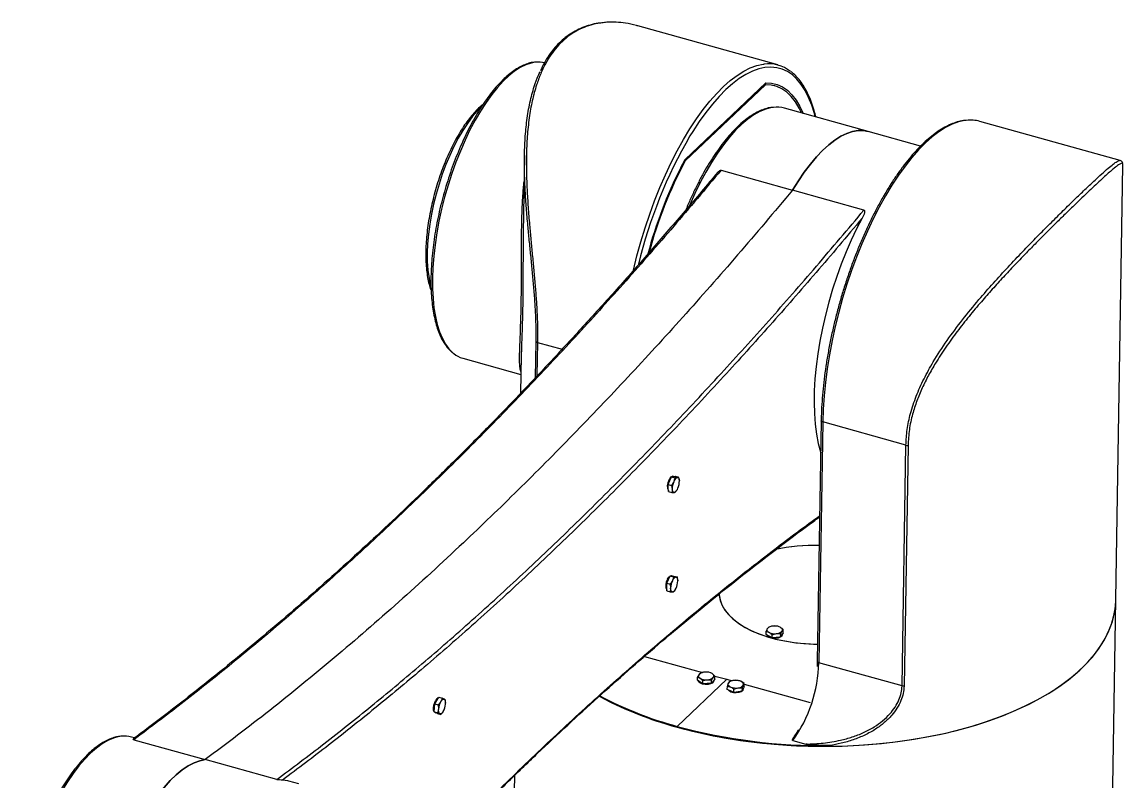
# Model space of a CAD drawing. Header units: millimetres. Extents: x 2 to 1187, y 2 to 839.
# Drawn here: x 784.1 to 942.3, y 299.8 to 408.9 of the extents above; entities that cross this region are included whole.
import ezdxf

# ---------------------------------------------------------------- set-up
doc = ezdxf.new("R2010")
doc.units = ezdxf.units.MM

msp = doc.modelspace()

# ---------------------------------------------------------------- linework, layer by layer
at = {"color": 7, "linetype": 'Continuous', "lineweight": 25}
for p, q in [((892.723541, 402.771), (872.573331, 408.392919)), ((879.372538, 389.224912), (890.973296, 400.212807)), ((879.320509, 389.058453), (890.867945, 399.995843)), ((890.938, 399.936791), (879.39984, 389.008187)), ((890.938, 399.936791), (890.835725, 399.965325)), ((892.269179, 399.775821), (892.163097, 399.805418)), ((905.690661, 393.215646), (893.662909, 396.571395)), ((941.871627, 389.05866), (921.73165, 394.677723)), ((913.215807, 391.116127), (905.690661, 393.215646)), ((856.301783, 389.79856), (856.120411, 378.618169)), ((878.745791, 388.036763), (879.372538, 389.224912)), ((879.315778, 389.031641), (879.39984, 389.008187)), ((884.557525, 387.664127), (894.81649, 384.801871)), ((941.278208, 326.004343), (942.290469, 388.403624)), ((942.285029, 388.403777), (942.260005, 388.514028)), ((905.075456, 381.939614), (894.81649, 384.801871)), ((857.896806, 357.905559), (857.980507, 363.065179)), ((858.175212, 362.944892), (858.096891, 358.116888)), ((858.175212, 362.944892), (861.696532, 361.962442)), ((847.425311, 360.676715), (855.791493, 358.342546)), ((855.835371, 361.047338), (855.74758, 355.635556)), ((898.931506, 351.697587), (898.37072, 317.128782)), ((899.144841, 351.514345), (898.584067, 316.946291)), ((911.10636, 348.177075), (899.144841, 351.514345)), ((910.545586, 313.609021), (911.10636, 348.177075)), ((911.40866, 348.158698), (910.847864, 313.589272)), ((877.178647, 343.085384), (877.419534, 343.640832)), ((877.419534, 343.640832), (877.689574, 343.689012)), ((877.419534, 343.640832), (877.898656, 343.507157)), ((877.733777, 343.696899), (877.631946, 343.72531)), ((877.689574, 343.689012), (877.959613, 343.737193)), ((877.959613, 343.737193), (878.438735, 343.603517)), ((878.438735, 343.603517), (878.255586, 343.531095)), ((876.937759, 342.529935), (877.178647, 343.085384)), ((876.966911, 342.022667), (876.937759, 342.529935)), ((876.937759, 342.529935), (877.416881, 342.39626)), ((876.996062, 341.515399), (876.966911, 342.022667)), ((877.416881, 342.39626), (877.532922, 341.864749)), ((878.124791, 341.624914), (878.161173, 341.676889)), ((876.996062, 341.515399), (877.475184, 341.381724)), ((877.475184, 341.381724), (877.832114, 341.405662)), ((876.987475, 328.881736), (877.24358, 329.409712)), ((877.24358, 329.409712), (877.722702, 329.276036)), ((877.24358, 329.409712), (877.500887, 329.399812)), ((877.521849, 329.399005), (877.400091, 329.432976)), ((877.500887, 329.399812), (877.758193, 329.389912)), ((877.758193, 329.389912), (878.237315, 329.256237)), ((878.237315, 329.256237), (878.066898, 329.241894)), ((876.73137, 328.353761), (876.987475, 328.881736)), ((876.732571, 327.815886), (876.73137, 328.353761)), ((876.73137, 328.353761), (877.210492, 328.220086)), ((876.733773, 327.278011), (876.732571, 327.815886)), ((877.210492, 328.220086), (877.298583, 327.657968)), ((876.733773, 327.278011), (877.212895, 327.144336)), ((877.212895, 327.144336), (877.557092, 327.110194)), ((877.90896, 327.355471), (877.929319, 327.384555)), ((939.112363, 192.494074), (941.278208, 326.004343)), ((891.001411, 320.985686), (891.008991, 321.452931)), ((891.384693, 322.062296), (891.198216, 321.842349)), ((891.871806, 320.970927), (892.492439, 321.119343)), ((892.62321, 322.189657), (892.005326, 322.210712)), ((893.110323, 321.098287), (893.299548, 321.487706)), ((893.478445, 321.240408), (893.290594, 320.935725)), ((893.478445, 321.240408), (893.486025, 321.707652)), ((891.432818, 320.744684), (891.001411, 320.985686)), ((891.864226, 320.503682), (891.432818, 320.744684)), ((891.864226, 320.503682), (891.871806, 320.970927)), ((892.483484, 320.567363), (891.864226, 320.503682)), ((893.102743, 320.631043), (892.483484, 320.567363)), ((893.102743, 320.631043), (893.110323, 321.098287)), ((893.290594, 320.935725), (893.102743, 320.631043)), ((893.337545, 320.95721), (893.338456, 321.013354)), ((873.543778, 317.85521), (881.87821, 315.529899)), ((910.545574, 313.609024), (898.584067, 316.946291)), ((881.137552, 314.420048), (881.145131, 314.887292)), ((881.145131, 314.887292), (881.537696, 314.714186)), ((882.877962, 315.552089), (882.250534, 315.599547)), ((883.660341, 315.036404), (883.270526, 315.378982)), ((883.652761, 314.569159), (883.660341, 315.036404)), ((883.660281, 315.0327), (885.35522, 314.559811)), ((885.355111, 314.559842), (878.223146, 307.804655)), ((878.223255, 307.804625), (885.35522, 314.559811)), ((881.528741, 314.162205), (881.137552, 314.420048)), ((881.919931, 313.904362), (881.528741, 314.162205)), ((881.919931, 313.904362), (881.927511, 314.371607)), ((882.548733, 313.94164), (881.919931, 313.904362)), ((881.927511, 314.371607), (882.557688, 314.493621)), ((883.177536, 313.978918), (882.548733, 313.94164)), ((883.177536, 313.978918), (883.185115, 314.446163)), ((883.415148, 314.274039), (883.177536, 313.978918)), ((883.652761, 314.569159), (883.415148, 314.274039)), ((883.492773, 314.338766), (883.493298, 314.371102)), ((885.355111, 314.559842), (886.122074, 314.345859)), ((885.438485, 313.116702), (885.446065, 313.583947)), ((885.446065, 313.583947), (885.92589, 313.451627)), ((886.892467, 314.405158), (886.293016, 314.393119)), ((886.402965, 313.149835), (887.005165, 313.331345)), ((887.849367, 313.971046), (887.372292, 314.272838)), ((887.597036, 312.87614), (887.604616, 313.343384)), ((887.841787, 313.503801), (887.719412, 313.189971)), ((887.737753, 313.154415), (887.739151, 313.240591)), ((887.841787, 313.503801), (887.849367, 313.971046)), ((887.847638, 313.864425), (897.360617, 311.210299)), ((910.545574, 313.609024), (910.545586, 313.609021)), ((843.711158, 311.510778), (843.989541, 311.974819)), ((843.989541, 311.974819), (844.468663, 311.841143)), ((844.923411, 311.60495), (844.782927, 311.698804)), ((885.916935, 312.899646), (885.438485, 313.116702)), ((886.395385, 312.68259), (885.916935, 312.899646)), ((886.395385, 312.68259), (886.402965, 313.149835)), ((886.996211, 312.779365), (886.395385, 312.68259)), ((887.597036, 312.87614), (886.996211, 312.779365)), ((887.719412, 313.189971), (887.597036, 312.87614)), ((843.330756, 309.882461), (843.381765, 310.464599)), ((843.381765, 310.464599), (843.432775, 311.046737)), ((843.432775, 311.046737), (843.711158, 311.510778)), ((843.432775, 311.046737), (843.911897, 310.913061)), ((843.911897, 310.913061), (843.947777, 310.306681)), ((843.330756, 309.882461), (843.809878, 309.748786)), ((843.55813, 309.764364), (843.330756, 309.882461)), ((843.450409, 309.790488), (843.574482, 309.755871)), ((843.785504, 309.646268), (843.55813, 309.764364)), ((843.785504, 309.646268), (844.264626, 309.512592)), ((843.809878, 309.748786), (844.124142, 309.606447)), ((844.567634, 309.856531), (844.570858, 309.861137)), ((878.223146, 307.804655), (878.221467, 307.701159)), ((878.223255, 307.804625), (878.221576, 307.701128)), ((800.288118, 306.136994), (799.819003, 306.267877)), ((800.177973, 305.888803), (810.436939, 303.026547)), ((894.859908, 305.776196), (896.727904, 305.255025)), ((820.695904, 300.16429), (810.436939, 303.026547)), ((854.856924, 300.732456), (853.123677, 193.889009)), ((823.874508, 299.556379), (822.459478, 299.951173))]:
    msp.add_line(p, q, dxfattribs=at)
at = {"color": 7, "linetype": 'Continuous', "lineweight": 25, "flags": 128}
for points in [[(857.808955, 403.15734), (857.264892, 403.056002), (856.488723, 402.797284), (855.692118, 402.402828), (854.880243, 401.875192), (854.058362, 401.217797), (853.231806, 400.434908), (852.405936, 399.531602), (851.586108, 398.513737), (850.777638, 397.387913), (849.98577, 396.161434), (849.21564, 394.842252), (848.472241, 393.438923), (847.760396, 391.960549), (847.084721, 390.416717), (846.449598, 388.817439), (845.859145, 387.173088), (845.317192, 385.494327), (844.827255, 383.792045), (844.39251, 382.07728), (844.015776, 380.361155), (843.699498, 378.654798), (843.445726, 376.969276), (843.256107, 375.31552), (843.131869, 373.704256), (843.073819, 372.145934), (843.082332, 370.650658), (843.157355, 369.228128), (843.2984, 367.887568), (843.504553, 366.637673), (843.774476, 365.486549), (844.106419, 364.441661), (844.49823, 363.509785), (844.947367, 362.696966), (845.450917, 362.008475), (846.005614, 361.448776), (846.137394, 361.340757)], [(871.939723, 373.31215), (871.941234, 373.318599), (872.446429, 375.349785), (873.007674, 377.370865), (873.622354, 379.372413), (874.287602, 381.345099), (875.000317, 383.279725), (875.757175, 385.16727), (876.554648, 386.998934), (877.389018, 388.766176), (878.256393, 390.460758), (879.152731, 392.074778), (880.073852, 393.600711), (881.015462, 395.031442), (881.973169, 396.360301), (882.94251, 397.581092), (883.918964, 398.688122), (884.897978, 399.676231), (885.874989, 400.540811), (886.845441, 401.277832), (887.804808, 401.883857), (888.748619, 402.35606), (889.672472, 402.69224), (890.572061, 402.890829), (890.718793, 402.91041)], [(898.08642, 395.337233), (897.964743, 395.789558), (897.576088, 397.009129), (897.127968, 398.117146), (896.622471, 399.108443), (896.061955, 399.9784), (895.449032, 400.722958), (894.786561, 401.338647), (894.077631, 401.822597), (893.325546, 402.172551), (892.533813, 402.386877), (891.706124, 402.464575), (890.846338, 402.405285), (889.958463, 402.209281), (889.04664, 401.877479), (888.115119, 401.411424), (887.168243, 400.813291), (886.210428, 400.085867), (885.246139, 399.232545), (884.279873, 398.257302), (883.316133, 397.164687), (882.359415, 395.959792), (881.414178, 394.648237), (880.484829, 393.236136), (880.079056, 392.579672)], [(890.973296, 400.212807), (891.809326, 400.165216), (892.607067, 399.969221), (893.362145, 399.625895), (894.070423, 399.137121), (894.728022, 398.505576), (895.331336, 397.734721), (895.87706, 396.82878), (896.350224, 395.821633)], [(896.103072, 395.890589), (895.773167, 396.569907), (895.235255, 397.467075), (894.640525, 398.231199), (893.992223, 398.858109), (893.293885, 399.344384), (892.549322, 399.687372), (891.762596, 399.885201), (890.938, 399.936791)], [(850.052508, 396.68099), (849.498681, 396.122927), (848.801271, 395.313389), (848.112638, 394.394362), (847.438833, 393.37392), (846.785778, 392.261033), (846.159212, 391.06548), (845.56464, 389.797768), (845.007288, 388.469037), (844.492055, 387.090964), (844.023468, 385.675661), (843.605644, 384.235564), (843.242256, 382.783329), (842.936498, 381.331719), (842.691056, 379.89349), (842.508087, 378.481282), (842.389199, 377.107504), (842.335437, 375.784231)], [(892.061961, 396.688442), (891.781286, 396.648038), (890.964342, 396.439648), (890.124373, 396.094084), (889.266189, 395.613323), (888.394707, 395.000121), (887.514918, 394.257988), (886.631862, 393.391176), (885.750597, 392.404651), (884.87617, 391.304062), (884.01359, 390.095714), (883.167798, 388.786528), (882.343638, 387.384003), (881.545832, 385.896173), (880.778948, 384.331559), (880.04738, 382.699124), (879.991238, 382.567593)], [(919.778947, 394.823182), (919.58017, 394.797552), (918.680581, 394.598963), (917.756728, 394.262783), (916.812917, 393.79058), (915.85355, 393.184555), (914.883098, 392.447534), (913.906088, 391.582954), (912.927073, 390.594845), (911.950619, 389.487815), (910.981279, 388.267024), (910.023571, 386.938165), (909.081962, 385.507434), (908.16084, 383.981501), (907.264502, 382.367481), (906.397127, 380.672899), (905.562757, 378.905657), (904.765284, 377.073993), (904.008426, 375.186448), (903.295711, 373.251822), (902.630463, 371.279136), (902.015784, 369.277588), (901.454538, 367.256508), (900.949343, 365.225321), (900.502555, 363.193497), (900.116256, 361.17051), (899.792248, 359.16579), (899.532041, 357.188686), (899.336849, 355.248415), (899.207581, 353.354024), (899.144841, 351.514345)], [(905.690661, 393.215646), (904.998884, 393.343619), (904.227287, 393.346359), (903.425691, 393.210886), (902.598671, 392.937972), (901.750949, 392.529177), (900.887365, 391.986833), (900.012847, 391.314037), (899.132389, 390.514629), (898.251017, 389.593174), (897.373762, 388.55493), (896.505632, 387.405826), (895.651583, 386.152421), (894.81649, 384.801871)], [(894.81649, 384.801871), (895.651583, 386.152421), (896.505632, 387.405826), (897.373762, 388.55493), (898.251017, 389.593174), (899.132389, 390.514629), (900.012847, 391.314037), (900.887365, 391.986833), (901.750949, 392.529177), (902.598671, 392.937972), (903.425691, 393.210886), (904.227287, 393.346359), (904.998884, 393.343619), (905.690661, 393.215646)], [(904.81662, 380.765988), (904.009162, 379.230347), (903.234945, 377.616872), (902.498584, 375.935181), (901.804469, 374.1953), (901.156738, 372.407602), (900.559253, 370.582743), (900.015575, 368.731604), (899.528946, 366.865219), (899.102267, 364.994715), (898.738082, 363.131244), (898.43856, 361.285915), (898.205489, 359.469729), (898.040258, 357.693513), (897.943852, 355.967856), (897.916845, 354.303046), (897.959398, 352.709008), (898.071258, 351.195245), (898.251758, 349.77078), (898.499822, 348.444108), (898.813971, 347.223135), (898.856632, 347.0821)], [(899.144841, 351.514345), (899.079412, 351.536996), (899.023669, 351.56557), (898.979753, 351.598967), (898.949354, 351.635905), (898.933638, 351.674964), (898.931508, 351.697686)], [(877.037144, 343.124863), (877.208068, 343.4414), (877.396316, 343.653184), (877.576463, 343.731613), (877.631946, 343.72531)], [(878.255586, 343.531095), (878.314824, 343.532896), (878.369426, 343.516482), (878.418458, 343.482136), (878.46108, 343.430443), (878.496562, 343.36229), (878.524299, 343.278841), (878.543815, 343.181525), (878.554777, 343.072007)], [(877.832114, 341.405662), (877.772875, 341.403861), (877.718273, 341.420274), (877.669242, 341.454621), (877.62662, 341.506313), (877.591137, 341.574467), (877.5634, 341.657915), (877.543884, 341.755231), (877.532922, 341.864749)], [(876.845972, 328.921216), (877.02367, 329.214574), (877.212283, 329.394333), (877.386336, 329.436214), (877.400091, 329.432976)], [(878.066898, 329.241894), (878.122889, 329.230538), (878.17356, 329.201138), (878.218045, 329.1542), (878.255582, 329.090524), (878.285529, 329.011202), (878.307374, 328.917589), (878.320743, 328.811289), (878.325407, 328.69412)], [(877.557092, 327.110194), (877.501101, 327.12155), (877.45043, 327.15095), (877.405945, 327.197889), (877.368408, 327.261564), (877.338461, 327.340886), (877.316616, 327.434499), (877.303247, 327.540799), (877.298583, 327.657968)], [(867.039667, 312.132718), (867.130987, 312.082887), (868.873528, 311.186373), (870.711999, 310.340467), (872.640404, 309.547929), (874.652452, 308.811343), (876.741581, 308.133112), (878.900977, 307.515448), (881.123595, 306.960367), (883.402187, 306.469677), (885.72932, 306.044981), (888.097403, 305.687663), (890.498712, 305.398889), (892.925415, 305.1796), (895.369596, 305.030513), (897.823282, 304.952112), (900.278471, 304.944655), (902.727154, 305.008165), (905.161344, 305.142435), (907.573101, 305.347028), (909.954558, 305.621275), (912.297948, 305.964283), (914.595627, 306.374932), (916.8401, 306.851883), (919.024047, 307.39358), (921.140344, 307.998257), (923.182087, 308.663941), (925.142618, 309.388461), (927.015541, 310.169454), (928.794748, 311.004371), (930.474434, 311.89049), (932.049121, 312.824921), (933.513673, 313.804615), (934.863313, 314.826377), (936.093638, 315.886875), (937.200635, 316.982648), (938.180694, 318.110124), (939.030618, 319.265623), (939.747635, 320.445378), (940.329405, 321.64554), (940.774031, 322.862195), (941.080064, 324.091374), (941.246504, 325.329067), (941.278208, 326.004343)], [(878.221467, 307.701159), (880.425224, 307.126373), (882.687234, 306.615441), (885.000121, 306.170029), (887.356338, 305.791592), (889.748201, 305.481363), (892.167906, 305.240354), (894.607562, 305.069352), (897.059209, 304.968913), (899.514852, 304.939367), (901.966479, 304.980808), (904.406093, 305.093103), (906.825737, 305.275884), (909.217517, 305.528556), (911.573633, 305.850294), (913.886398, 306.240049), (916.148268, 306.696549), (918.351865, 307.218305), (920.490001, 307.803616), (922.555702, 308.450572), (924.542229, 309.157063), (926.443102, 309.920784), (928.252121, 310.739244), (929.963385, 311.609773), (931.571312, 312.529531), (933.070656, 313.49552), (934.456528, 314.504586), (935.724405, 315.553439), (936.870153, 316.638658), (937.890035, 317.756703), (938.780723, 318.903926), (939.539311, 320.076585), (940.163327, 321.270855), (940.650733, 322.482842), (940.99994, 323.70859), (941.209809, 324.944102), (941.278208, 326.004343)], [(884.285707, 326.928893), (884.295403, 326.600714), (884.42114, 325.884475), (884.689128, 325.176623), (885.096616, 324.484421), (885.639423, 323.814972), (886.31198, 323.175147), (887.107384, 322.57151)], [(884.285707, 326.928893), (884.290922, 326.668812), (884.401836, 325.956999), (884.653276, 325.252725), (885.042695, 324.563121), (885.566153, 323.895165), (886.218349, 323.255621), (886.992683, 322.650962), (887.881315, 322.08731), (888.87525, 321.570368), (889.964426, 321.105372), (891.137819, 320.697027), (892.38355, 320.349467), (893.689009, 320.066211), (895.04098, 319.850126), (896.425779, 319.7034), (897.829387, 319.627517), (898.411086, 319.617054)], [(887.107384, 322.57151), (888.017474, 322.010255), (889.032911, 321.497142), (890.143275, 321.037436), (891.337172, 320.635854), (892.602353, 320.296517), (893.925833, 320.022907), (895.294032, 319.817831), (896.692911, 319.683395), (898.108116, 319.620977), (898.411086, 319.617054)], [(891.441773, 321.296665), (891.351146, 321.354301), (891.27588, 321.417255), (891.217262, 321.484447), (891.176295, 321.55473), (891.153681, 321.6269), (891.149806, 321.699722), (891.164736, 321.77195), (891.198216, 321.842349)], [(893.055992, 322.03339), (893.146619, 321.975754), (893.221885, 321.9128), (893.280503, 321.845608), (893.32147, 321.775325), (893.344084, 321.703155), (893.347959, 321.630333), (893.333029, 321.558105), (893.299548, 321.487706)], [(893.337545, 320.95721), (893.266333, 320.765579), (893.056192, 320.593393), (892.735508, 320.472752), (892.347591, 320.419949), (891.944831, 320.442116), (891.581624, 320.536259), (891.307021, 320.689663), (891.158111, 320.881611), (891.151027, 320.902105)], [(881.537696, 314.714186), (881.456669, 314.775322), (881.391852, 314.841099), (881.344356, 314.910393), (881.314993, 314.982017), (881.304265, 315.054745), (881.312355, 315.127334), (881.339126, 315.198541), (881.384119, 315.267149)], [(883.424103, 314.826019), (883.469096, 314.894626), (883.495866, 314.965834), (883.503957, 315.038423), (883.493228, 315.111151), (883.463865, 315.182775), (883.416369, 315.252068), (883.351553, 315.317846), (883.270526, 315.378982)], [(883.492773, 314.338766), (883.471166, 314.233725), (883.319919, 314.045873), (883.043475, 313.899987), (882.67917, 313.815771), (882.276205, 313.804598), (881.889003, 313.867976), (881.569857, 313.997348), (881.36187, 314.175239), (881.29859, 314.313904)], [(885.92589, 313.451627), (885.82391, 313.504211), (885.736049, 313.562921), (885.66381, 313.626753), (885.60843, 313.694614), (885.570856, 313.765342), (885.551731, 313.837729), (885.551382, 313.910534), (885.569815, 313.982514)], [(887.728366, 313.741951), (887.746799, 313.81393), (887.74645, 313.886736), (887.727325, 313.959123), (887.689751, 314.029851), (887.634371, 314.097712), (887.562133, 314.161543), (887.474272, 314.220254), (887.372292, 314.272838)], [(844.27717, 311.35286), (844.341615, 311.451779), (844.407975, 311.537024), (844.475115, 311.607137), (844.541885, 311.660918), (844.607144, 311.697446), (844.669774, 311.716098), (844.728705, 311.716553), (844.782927, 311.698804)], [(887.579609, 312.873333), (887.443933, 312.783838), (887.119158, 312.665992), (886.729386, 312.61652), (886.327258, 312.642103), (885.967084, 312.739286), (885.697507, 312.894944), (885.566903, 313.058444)], [(843.450409, 309.790488), (843.330517, 309.885334), (843.24963, 310.114318), (843.235783, 310.442663), (843.290846, 310.826024), (843.407383, 311.212626), (843.569655, 311.550257)], [(844.629899, 309.952391), (844.565454, 309.853472), (844.499094, 309.768227), (844.431954, 309.698114), (844.365184, 309.644333), (844.299925, 309.607805), (844.237294, 309.589153), (844.178364, 309.588698), (844.124142, 309.606447)], [(798.370404, 306.378263), (798.041638, 306.330128), (797.259925, 306.120533), (796.455882, 305.775261), (795.634466, 305.296439), (794.800742, 304.687021), (793.959849, 303.950762), (793.116972, 303.092204), (792.277308, 302.116638), (791.446033, 301.03008), (790.628273, 299.839228), (789.829069, 298.551424), (789.053348, 297.17461), (788.305894, 295.717271), (787.591314, 294.188395), (786.914015, 292.597406), (786.278171, 290.954114), (785.687704, 289.268651), (785.146253, 287.551407), (784.657156, 285.81297), (784.422873, 284.897455)], [(802.828872, 296.745589), (803.67471, 297.948188), (804.533569, 299.038373), (805.399831, 300.009018), (806.267833, 300.853773), (807.131898, 301.567116), (807.986376, 302.14438), (808.825678, 302.581791), (809.644317, 302.876489), (810.436939, 303.026547)], [(810.436939, 303.026547), (809.644539, 302.876551), (808.826135, 302.581993), (807.987076, 302.144799), (807.132845, 301.567827), (806.269026, 300.854846), (805.401265, 300.010518), (804.535232, 299.040361), (803.676589, 297.950714), (802.830947, 296.748701)], [(822.459478, 299.951173), (822.276605, 299.997086), (821.540012, 300.085247)]]:
    msp.add_lwpolyline(points, dxfattribs=at)
at = {"color": 7, "linetype": 'Continuous', "lineweight": 25}
for centre, radius, start, end in [((858.279657, 399.482207), 3.705153, 74.82189891, 97.29856765), ((891.369139, 397.916304), 5.036273, 51.34845557, 97.4194549), ((892.565271, 392.565353), 4.153695, 74.67726718, 96.95972148), ((920.38372, 389.762202), 5.096986, 74.6653468, 96.81437397), ((938.88258, 358.281031), 68.075335, 149.74604565, 166.52091225), ((936.84998, 358.791718), 65.048978, 153.28293795, 164.98800116), ((935.442748, 359.235252), 63.460501, 152.02041383, 164.79441475), ((859.24984, 375.117832), 16.927525, 177.74380888, 194.4068073), ((858.241165, 363.269371), 0.331114, 218.07413366, 258.51083268), ((848.419504, 364.18595), 3.647349, 231.26713407, 254.18216363), ((911.302604, 348.909683), 0.758437, 255.00416759, 278.03829138), ((878.671675, 342.66086), 0.964593, 115.55409445, 163.9549985), ((878.336927, 342.335187), 1.520863, 148.71944671, 207.62838746), ((880.010016, 341.923664), 2.477794, 156.10139691, 181.36244895), ((877.416024, 342.275896), 0.964593, 295.55409446, 343.9549985), ((876.077683, 343.013092), 2.477794, 336.10139691, 1.36244895), ((897.900278, 307.828675), 25.960601, 88.36538029, 102.3616318), ((897.900813, 307.816349), 25.972908, 88.36733558, 102.29819164), ((878.287899, 328.50945), 0.76506, 106.79017372, 163.72793553), ((878.281098, 328.031653), 1.688464, 148.20730627, 203.57838817), ((879.862514, 327.608197), 2.564414, 154.21219367, 178.88790864), ((877.336091, 327.842638), 0.76506, 286.79017372, 343.72793553), ((875.761476, 328.743891), 2.564414, 334.21219367, 358.88790864), ((892.013784, 321.123781), 1.086964, 90.44584314, 138.61783277), ((892.264017, 322.967263), 1.861985, 243.79425341, 277.04658325), ((892.233747, 320.362792), 1.861985, 63.79425341, 97.04658325), ((892.483981, 322.206274), 1.086964, 270.44584314, 318.61783277), ((878.703068, 317.36883), 19.885488, 324.3403233, 358.78245084), ((882.228407, 314.361844), 1.237901, 88.97579639, 133.00262093), ((882.407518, 313.856776), 1.749828, 60.44912771, 95.14714461), ((882.579815, 315.731324), 1.237901, 268.9757964, 313.00262093), ((882.400704, 316.236392), 1.749828, 240.44912771, 275.14714461), ((886.328075, 313.489179), 0.90462, 92.22108843, 146.95139856), ((886.675371, 315.274397), 1.970841, 247.64865251, 279.63301192), ((886.62281, 312.450068), 1.970841, 67.64865251, 99.63301192), ((886.970106, 314.235286), 0.90462, 272.22108843, 326.95139856), ((844.141112, 311.328677), 0.612912, 108.01245956, 158.80638217), ((844.240514, 311.189862), 0.743797, 345.09699648, 43.17654302), ((892.000536, 358.789991), 52.914381, 241.83854236, 254.9061402), ((891.979087, 358.844546), 52.861105, 241.92704801, 254.9165291), ((887.377907, 313.175328), 0.360453, 308.91712644, 356.67390455), ((844.666555, 310.115389), 0.743797, 165.09699648, 223.17654302), ((846.508202, 310.075468), 2.570843, 150.20643149, 174.84004071), ((842.398866, 311.229783), 2.570843, 330.20643149, 354.84004071), ((899.030021, 384.690568), 79.651552, 254.85731409, 270.78364647), ((798.809912, 302.585749), 3.817896, 74.67431421, 96.61042693)]:
    msp.add_arc(centre, radius, start, end, dxfattribs=at)
for points, knots in [([(867.464221, 408.818776), (867.235916, 408.794315), (866.560951, 408.721996), (865.487422, 408.425894), (864.25639, 407.936183), (863.085537, 407.266317), (861.986965, 406.420989), (860.98278, 405.409836), (860.089262, 404.253554), (859.298172, 402.957155), (858.607684, 401.513666), (857.953656, 399.756535), (857.388707, 397.663131), (856.946519, 395.182472), (856.674674, 392.527192), (856.564896, 389.884575), (856.57334, 387.331208), (856.660937, 384.878088), (856.816111, 382.36683), (857.010916, 379.953094), (857.220502, 377.669571), (857.428639, 375.512405), (857.636843, 373.342987), (857.83016, 371.183242), (857.99346, 369.060416), (858.11496, 366.968045), (858.186216, 364.908558), (858.17888, 363.599424), (858.175212, 362.944892)], [0, 0, 0, 0, 0.0181782991, 0.0537426469, 0.089322861, 0.1249013331, 0.1615494394, 0.1981972911, 0.2337238073, 0.2692517028, 0.305803556, 0.342358114, 0.3912322647, 0.440115749, 0.4909509732, 0.5417941087, 0.5837594039, 0.6257261534, 0.6685766294, 0.7114255679, 0.7469370246, 0.7824457507, 0.8186488067, 0.8548463831, 0.8905029939, 0.9261531537, 0.9630784881, 1, 1, 1, 1]), ([(867.354259, 408.823994), (867.199331, 408.808561), (866.64653, 408.753496), (865.733324, 408.531373), (864.62912, 408.161619), (863.589439, 407.669684), (862.617742, 407.069651), (861.719228, 406.364138), (860.89845, 405.557597), (860.150084, 404.652654), (859.469852, 403.64165), (858.948728, 402.73692), (858.681641, 402.139411), (858.594965, 401.945506)], [0, 0, 0, 0, 0.0412699609, 0.1472554653, 0.2516885407, 0.3545091446, 0.4557704827, 0.5556255765, 0.6541792033, 0.7515944969, 0.8504571933, 0.9514699178, 1, 1, 1, 1]), ([(872.570796, 408.3842), (872.505782, 408.405363), (871.920543, 408.595857), (870.874586, 408.783039), (869.452286, 408.9318), (868.330021, 408.942523), (867.680661, 408.849711), (867.464221, 408.818776)], [0, 0, 0, 0, 0.037555151, 0.3380608929, 0.6028526724, 0.867626207, 1, 1, 1, 1]), ([(857.677967, 403.154725), (857.606165, 403.149542), (857.292111, 403.126869), (856.716651, 402.963053), (855.953972, 402.661876), (855.174151, 402.229575), (854.383952, 401.67987), (853.5886, 401.013398), (852.793573, 400.236044), (852.003601, 399.353118), (851.22297, 398.37043), (850.455686, 397.293901), (849.705689, 396.129826), (848.976874, 394.884886), (848.273082, 393.566171), (847.598079, 392.181167), (846.955525, 390.737734), (846.348942, 389.244064), (845.781687, 387.708646), (845.256922, 386.140208), (844.777595, 384.547673), (844.346415, 382.940106), (843.96584, 381.326667), (843.638052, 379.716539), (843.36495, 378.11887), (843.148136, 376.542709), (842.98892, 374.996957), (842.888311, 373.490314), (842.847028, 372.031217), (842.86551, 370.627794), (842.943936, 369.287811), (843.082253, 368.018635), (843.28021, 366.827199), (843.537434, 365.720061), (843.853376, 364.703235), (844.227662, 363.783206), (844.658537, 362.964137), (845.147604, 362.259546), (845.603256, 361.737316), (845.91605, 361.498922), (846.027849, 361.413716)], [0, 0, 0, 0, 0.0078004375, 0.0341182817, 0.0608097273, 0.087818787, 0.1150289163, 0.1423315495, 0.1696507101, 0.1969461662, 0.2242075453, 0.2514337608, 0.2786277907, 0.3057940317, 0.3329370789, 0.3600612273, 0.3871703158, 0.4142677258, 0.4413564428, 0.4684391393, 0.495518262, 0.5225961166, 0.5496747033, 0.5767557823, 0.6038416877, 0.6309349129, 0.6580381982, 0.6851546242, 0.7122877064, 0.7394414781, 0.7666205309, 0.7938299413, 0.8210749333, 0.8483599708, 0.8756866855, 0.9030495902, 0.9304231734, 0.957739655, 0.9848954185, 1, 1, 1, 1]), ([(857.980507, 363.065179), (857.984002, 363.688176), (857.990991, 364.934229), (857.921244, 366.940829), (857.796684, 369.032065), (857.625516, 371.169651), (857.426173, 373.305161), (857.212302, 375.43944), (856.994622, 377.58984), (856.774676, 379.86357), (856.571156, 382.235871), (856.404354, 384.710261), (856.302581, 387.16094), (856.281218, 389.691955), (856.373906, 392.263051), (856.621292, 394.872169), (857.044378, 397.37816), (857.614369, 399.495723), (858.136883, 400.976546), (858.464335, 401.647889), (858.56482, 401.853903)], [0, 0, 0, 0, 0.04996616784, 0.09993716119, 0.15184949364, 0.20377294828, 0.25372477579, 0.30368418955, 0.35469941678, 0.40571907425, 0.46498008878, 0.52424335932, 0.58475048981, 0.64525554373, 0.7145019914, 0.78373902998, 0.855576055, 0.92739787215, 0.9777206516, 1, 1, 1, 1]), ([(890.973296, 400.212807), (890.973141, 400.211618), (890.971238, 400.197015), (890.960286, 400.140206), (890.930826, 400.060677), (890.882491, 400.016577), (890.864029, 399.999732)], [0, 0, 0, 0, 0.0140152839, 0.1720688556, 0.6837500742, 1, 1, 1, 1]), ([(898.167641, 395.314573), (898.090781, 395.622894), (897.907748, 396.357122), (897.551657, 397.408876), (897.110618, 398.480777), (896.611755, 399.445657), (896.060493, 400.305997), (895.45324, 401.043396), (894.9735, 401.53458), (894.681928, 401.740873), (894.625977, 401.780459)], [0, 0, 0, 0, 0.1041806, 0.2480921586, 0.39210577, 0.536138112, 0.6800087779, 0.8234551255, 0.9661223897, 1, 1, 1, 1]), ([(850.356555, 397.121017), (850.257378, 397.045004), (849.929572, 396.793763), (849.374753, 396.248574), (848.696913, 395.495672), (848.029916, 394.637053), (847.378337, 393.68845), (846.746647, 392.655258), (846.139234, 391.546202), (845.560418, 390.369758), (845.014404, 389.135107), (844.505233, 387.851831), (844.036728, 386.529917), (843.612453, 385.179661), (843.235669, 383.811586), (842.909312, 382.436375), (842.635951, 381.064754), (842.417773, 379.707394), (842.256569, 378.374797), (842.157449, 377.124123), (842.119862, 376.113243), (842.116447, 375.132806), (842.151645, 374.145191), (842.253444, 373.038804), (842.41721, 372.010066), (842.625497, 371.098045), (842.808356, 370.577546), (842.89322, 370.335984)], [0, 0, 0, 0, 0.0184284338, 0.0609106042, 0.1033546546, 0.1457172817, 0.1879939, 0.2301938254, 0.2723302115, 0.3144160887, 0.3564630959, 0.3984812993, 0.44047941, 0.4824651199, 0.5244454564, 0.5664269179, 0.6084141965, 0.6504142285, 0.6924345298, 0.7344835637, 0.7720104725, 0.7941350859, 0.8363000861, 0.8785321289, 0.9208494615, 0.963266485, 1, 1, 1, 1]), ([(891.93273, 396.686456), (891.86117, 396.681795), (891.533152, 396.66043), (890.92851, 396.499317), (890.121075, 396.200812), (889.295441, 395.770784), (888.458122, 395.222974), (887.613811, 394.55732), (886.76768, 393.779048), (885.92425, 392.892817), (885.087684, 391.903885), (884.261817, 390.817573), (883.450428, 389.639513), (882.65718, 388.375777), (881.88597, 387.032452), (881.139622, 385.617297), (880.42468, 384.13356), (879.87449, 382.9153), (879.576778, 382.177596), (879.493648, 381.971607)], [0, 0, 0, 0, 0.0173571993, 0.0795625314, 0.1425109769, 0.20610807, 0.2701394677, 0.334393358, 0.3987188821, 0.4630128798, 0.5272456746, 0.5914091491, 0.6555057619, 0.7195424611, 0.7835275966, 0.8474694807, 0.911375798, 0.9752534332, 1, 1, 1, 1]), ([(919.650241, 394.819219), (919.475298, 394.800783), (919.015346, 394.752311), (918.24847, 394.536138), (917.354017, 394.185967), (916.442283, 393.708695), (915.518671, 393.112861), (914.587439, 392.399526), (913.653051, 391.57286), (912.719541, 390.636864), (911.790691, 389.595996), (910.870043, 388.454838), (909.961066, 387.218253), (909.067192, 385.891396), (908.191823, 384.479736), (907.338325, 382.989054), (906.51001, 381.425436), (905.710122, 379.795257), (904.941818, 378.105165), (904.208154, 376.362053), (903.512062, 374.573034), (902.85634, 372.745414), (902.243632, 370.886658), (901.676423, 369.004361), (901.15702, 367.106214), (900.687546, 365.199983), (900.269928, 363.293459), (899.90589, 361.394433), (899.59693, 359.510633), (899.344398, 357.649783), (899.149167, 355.819239), (899.012867, 354.027198), (898.950643, 352.659993), (898.935415, 351.894151), (898.931506, 351.697587)], [0, 0, 0, 0, 0.0194717498, 0.0511944806, 0.0831983478, 0.1154323492, 0.1478187647, 0.1802859965, 0.2127826232, 0.2452720622, 0.2777406567, 0.3101837808, 0.3426010604, 0.3749942127, 0.4073658356, 0.4397187701, 0.4720557889, 0.504379462, 0.5366921155, 0.5689958362, 0.6012924988, 0.6335838007, 0.6658713002, 0.6981564539, 0.7304406531, 0.762725171, 0.7950110064, 0.82729955, 0.8595922552, 0.8918906751, 0.9241965009, 0.9565116024, 0.9888380682, 1, 1, 1, 1]), ([(879.372538, 389.224912), (879.372653, 389.223978), (879.37406, 389.212503), (879.375595, 389.168515), (879.373084, 389.122621), (879.352391, 389.100739), (879.351804, 389.100118)], [0, 0, 0, 0, 0.02005911173, 0.24627031563, 0.97860444323, 1, 1, 1, 1]), ([(884.557525, 387.664127), (882.285171, 384.963884), (877.740233, 379.563124), (870.906801, 371.763616), (863.932884, 364.044374), (856.819372, 356.448757), (849.569653, 348.992317), (842.324051, 341.826786), (835.086023, 334.955322), (827.858987, 328.380121), (820.764005, 322.203923), (813.804261, 316.418863), (806.979881, 310.983712), (802.445199, 307.587049), (800.177973, 305.888803)], [0, 0, 0, 0, 0.0809843804, 0.1619769728, 0.2429611266, 0.3286379393, 0.4143248014, 0.5000015141, 0.585509897, 0.6710283698, 0.7565368516, 0.8376883277, 0.9188482958, 1, 1, 1, 1]), ([(878.750764, 387.94918), (878.940828, 388.321035), (879.139549, 388.709826), (879.343567, 389.083423), (879.352454, 389.099697)], [0, 0, 0, 0, 0.9564404047, 1, 1, 1, 1]), ([(883.98676, 387.258507), (883.991763, 387.265858), (884.03495, 387.329328), (884.129764, 387.41876), (884.253168, 387.533911), (884.353118, 387.606806), (884.439278, 387.650871), (884.496143, 387.668238), (884.536921, 387.66898), (884.552967, 387.665201), (884.557525, 387.664127)], [0, 0, 0, 0, 0.0390062817, 0.3367649075, 0.5449400157, 0.750831658, 0.8401801011, 0.9302970785, 0.9802007243, 1, 1, 1, 1]), ([(911.10636, 348.177075), (911.148097, 348.931362), (911.23158, 350.440075), (911.741231, 352.807964), (912.55082, 355.240986), (913.667424, 357.718334), (915.138924, 360.383643), (916.991322, 363.217268), (919.213369, 366.195559), (921.466068, 368.940541), (923.669045, 371.464629), (925.778525, 373.773916), (927.818515, 375.929353), (929.755749, 377.924279), (931.569978, 379.75447), (933.319431, 381.488967), (934.967526, 383.099177), (936.488453, 384.562603), (937.844279, 385.844826), (939.006589, 386.920414), (939.975832, 387.785869), (940.762108, 388.446298), (941.342697, 388.87033), (941.71044, 389.073075), (941.818696, 389.039295), (941.86033, 389.026303)], [0, 0, 0, 0, 0.0380573487, 0.076121744, 0.1182477765, 0.1605232953, 0.2027055862, 0.2572019113, 0.3118715476, 0.3663953494, 0.4124604134, 0.4586179043, 0.5046587666, 0.546105631, 0.5876455194, 0.6290679532, 0.6716000326, 0.7142676689, 0.7567894449, 0.7992235281, 0.8418001531, 0.8842542818, 0.9282138458, 0.9723919164, 1, 1, 1, 1]), ([(942.260005, 388.514028), (942.255164, 388.552166), (942.239282, 388.677271), (942.052595, 388.660821), (941.671447, 388.458109), (941.134746, 388.046385), (940.511509, 387.517975), (939.852066, 386.932229), (939.073558, 386.220689), (938.184093, 385.391855), (937.197117, 384.459814), (936.113579, 383.425626), (934.92873, 382.284182), (933.674433, 381.064239), (932.377833, 379.790759), (931.04467, 378.467001), (929.661201, 377.075858), (928.197986, 375.581943), (926.674785, 373.99748), (925.093664, 372.313259), (923.50943, 370.57647), (921.856058, 368.697941), (920.16506, 366.685236), (918.453671, 364.514033), (916.828994, 362.277114), (915.451155, 360.161353), (914.325029, 358.199553), (913.420009, 356.388764), (912.648306, 354.536061), (912.004941, 352.536501), (911.5329, 350.398265), (911.450266, 348.908684), (911.40866, 348.158698)], [0, 0, 0, 0, 0.0183416584, 0.0601671322, 0.1035632344, 0.1469501496, 0.1773496892, 0.2077471622, 0.2389963255, 0.2702441578, 0.3006714607, 0.3310989348, 0.3624486076, 0.3937999323, 0.4235247983, 0.4532516481, 0.4836728015, 0.5140961868, 0.547141662, 0.580189652, 0.6139219541, 0.647655858, 0.6866040633, 0.7255521171, 0.7654978269, 0.8054378603, 0.8354649957, 0.8654880261, 0.8962692847, 0.9270443167, 0.9632676586, 1, 1, 1, 1]), ([(942.254669, 388.653489), (942.246198, 388.692406), (942.224961, 388.789976), (942.092857, 388.974447), (941.945749, 389.025745), (941.87564, 389.050193)], [0, 0, 0, 0, 0.2577716571, 0.6462672276, 1, 1, 1, 1]), ([(883.979536, 387.262549), (883.619794, 386.832925), (881.701961, 384.542541), (878.23526, 380.476816), (873.593175, 375.126718), (868.990069, 369.934134), (864.427976, 364.895393), (859.90605, 360.009758), (855.423547, 355.275022), (850.979717, 350.689449), (846.573829, 346.251263), (842.205546, 341.959132), (837.863501, 337.80125), (833.524307, 333.752458), (829.164381, 329.789933), (824.771186, 325.902844), (820.344168, 322.091459), (815.88272, 318.356436), (811.386107, 314.696867), (806.854024, 311.117915), (803.080871, 308.214693), (800.820535, 306.532626), (800.080326, 305.981788)], [0, 0, 0, 0, 0.0128965189, 0.0687531596, 0.1241309258, 0.1789583472, 0.2332544711, 0.2870383818, 0.3403289226, 0.3931447147, 0.4455041758, 0.4974255366, 0.5489136847, 0.6003790613, 0.6522663046, 0.7045894592, 0.7573653365, 0.8106108558, 0.8643430702, 0.9185791779, 0.973336536, 1, 1, 1, 1]), ([(855.798531, 358.776358), (855.75981, 358.876786), (855.660762, 359.133679), (855.604688, 359.807065), (855.586575, 360.747524), (855.617419, 361.914235), (855.672459, 363.302384), (855.73714, 364.902923), (855.798461, 366.756206), (855.842345, 368.857939), (855.86135, 371.19331), (855.864464, 373.646872), (855.865227, 376.198006), (855.879312, 378.806638), (855.937108, 381.429927), (856.042584, 383.86593), (856.179652, 385.381274), (856.241154, 386.061212)], [0, 0, 0, 0, 0.04208054231, 0.10764158573, 0.17336516994, 0.23890168949, 0.30474650944, 0.37079802767, 0.43659309439, 0.50832605096, 0.57947847966, 0.65096960253, 0.72218014467, 0.79493173302, 0.86795299737, 0.94075019815, 1, 1, 1, 1]), ([(894.81649, 384.801871), (892.187106, 381.681714), (886.934665, 375.44891), (879.043069, 366.512676), (871.156215, 357.896091), (863.272314, 349.627597), (855.391831, 341.699431), (847.045595, 333.662582), (838.233316, 325.587767), (828.958067, 317.568691), (819.684871, 309.989339), (813.52238, 305.349583), (810.436939, 303.026547)], [0, 0, 0, 0, 0.0936996853, 0.1871738574, 0.2804738773, 0.3736513941, 0.4667582608, 0.5598464482, 0.6696032853, 0.7794914284, 0.8895955936, 1, 1, 1, 1]), ([(894.81649, 384.801871), (892.187106, 381.681714), (886.934665, 375.44891), (879.043069, 366.512676), (871.156215, 357.896091), (863.272314, 349.627597), (855.391831, 341.699431), (847.045595, 333.662582), (838.233316, 325.587767), (828.958067, 317.568691), (819.684871, 309.989339), (813.52238, 305.349583), (810.436939, 303.026547)], [0, 0, 0, 0, 0.0936996853, 0.1871738574, 0.2804738773, 0.3736513941, 0.4667582608, 0.5598464482, 0.6696032853, 0.7794914284, 0.8895955936, 1, 1, 1, 1]), ([(820.695904, 300.16429), (822.958422, 301.858959), (827.483689, 305.248468), (834.293858, 310.671478), (841.248803, 316.451208), (848.34847, 322.630104), (855.589713, 329.217385), (862.832488, 336.093072), (870.073336, 343.25362), (877.308815, 350.694571), (884.417605, 358.283768), (891.396309, 366.00697), (898.243983, 373.821911), (902.798375, 379.233805), (905.075456, 381.939614)], [0, 0, 0, 0, 0.0809833634, 0.1619749391, 0.2429580762, 0.328634895, 0.4143217634, 0.4999984823, 0.5855068649, 0.6710253371, 0.7565338187, 0.8376863058, 0.9188472846, 1, 1, 1, 1]), ([(905.075456, 381.939614), (905.08703, 381.934836), (905.112952, 381.924133), (905.143613, 381.88347), (905.174341, 381.770676), (905.120291, 381.387221), (904.948681, 381.036151), (904.81662, 380.765988)], [0, 0, 0, 0, 0.0272210352, 0.0609645929, 0.122879563, 0.3250191664, 1, 1, 1, 1]), ([(904.81662, 380.765988), (902.608238, 378.148662), (898.191263, 372.91376), (891.550903, 365.346442), (884.709413, 357.779184), (877.667319, 350.261172), (870.427795, 342.816067), (863.182899, 335.651515), (855.936075, 328.771985), (848.690784, 322.181016), (841.645058, 316.049082), (834.801702, 310.358706), (828.16031, 305.060978), (823.746707, 301.743771), (821.540012, 300.085247)], [0, 0, 0, 0, 0.0797386628, 0.1594849602, 0.2392234208, 0.3259187639, 0.4126242363, 0.499319479, 0.5861853946, 0.6730616006, 0.7599276174, 0.8399490363, 0.9199783757, 1, 1, 1, 1]), ([(856.122623, 378.618126), (856.119493, 378.466326), (856.102441, 377.639198), (856.09467, 376.172781), (856.086546, 374.240061), (856.082563, 372.354751), (856.072475, 370.50457), (856.050922, 368.522488), (856.01458, 366.728996), (855.968396, 365.138901), (855.92431, 363.857977), (855.88169, 362.687), (855.848751, 361.740666), (855.840512, 361.241289), (855.837312, 361.047309)], [0, 0, 0, 0, 0.0213165279, 0.1161499466, 0.2061810061, 0.2962025574, 0.3896707501, 0.4831329499, 0.6062691773, 0.6896956158, 0.7731278804, 0.8592167751, 0.9453135769, 1, 1, 1, 1]), ([(877.898656, 343.507157), (877.872965, 343.355624), (877.839715, 343.159514), (877.762264, 342.970443), (877.744659, 342.927466)], [0, 0, 0, 0, 0.7726909478, 1, 1, 1, 1]), ([(878.255586, 343.531095), (878.249102, 343.529978), (878.156677, 343.514052), (878.022977, 343.510479), (877.898656, 343.507157)], [0, 0, 0, 0, 0.070150268, 1, 1, 1, 1]), ([(878.554777, 343.072007), (878.554, 343.084048), (878.54292, 343.255691), (878.488934, 343.435926), (878.438735, 343.603517)], [0, 0, 0, 0, 0.070150268, 1, 1, 1, 1]), ([(877.744659, 342.927466), (877.66874, 342.781107), (877.573218, 342.596958), (877.443501, 342.430434), (877.416881, 342.39626)], [0, 0, 0, 0, 0.7947832543, 1, 1, 1, 1]), ([(877.532922, 341.864749), (877.533526, 341.852757), (877.542135, 341.681803), (877.507443, 341.526309), (877.475184, 341.381724)], [0, 0, 0, 0, 0.070150268, 1, 1, 1, 1]), ([(877.832114, 341.405662), (877.838424, 341.406827), (877.928377, 341.423442), (877.973399, 341.451756), (878.015263, 341.478084)], [0, 0, 0, 0, 0.070150268, 1, 1, 1, 1]), ([(878.015263, 341.478084), (878.043184, 341.511588), (878.079867, 341.555606), (878.107331, 341.604377), (878.113891, 341.616027)], [0, 0, 0, 0, 0.76111798384, 1, 1, 1, 1]), ([(842.245822, 288.201625), (844.253212, 290.272035), (848.673805, 294.831406), (855.508432, 301.537422), (862.749914, 308.386852), (869.989628, 314.939789), (877.22386, 321.201141), (884.243011, 327.003516), (891.042716, 332.342382), (895.798406, 335.962608), (898.347927, 337.779561), (898.709908, 338.037532)], [0, 0, 0, 0, 0.1063090002, 0.2341093609, 0.3618946434, 0.4899314796, 0.6179834832, 0.7460204689, 0.8633001724, 0.9805913525, 1, 1, 1, 1]), ([(842.347663, 288.173212), (843.168286, 289.02675), (845.483161, 291.434476), (849.279828, 295.264989), (853.72379, 299.659656), (858.128407, 303.902087), (862.493968, 308.000064), (866.831898, 311.963225), (871.165605, 315.816191), (875.518649, 319.580541), (879.903521, 323.266775), (884.320691, 326.873655), (888.771025, 330.403979), (893.254219, 333.845396), (896.570969, 336.338205), (898.390529, 337.649379), (898.707315, 337.877654)], [0, 0, 0, 0, 0.0435348368, 0.1228063007, 0.201371569, 0.2792580459, 0.3564928597, 0.4330833117, 0.5096419733, 0.5868284089, 0.6646634191, 0.7431720288, 0.8223794243, 0.9023109914, 0.9829923332, 1, 1, 1, 1]), ([(877.722702, 329.276036), (877.693132, 329.131506), (877.654862, 328.944458), (877.572262, 328.764683), (877.553487, 328.723819)], [0, 0, 0, 0, 0.7726909478, 1, 1, 1, 1]), ([(878.066898, 329.241894), (878.060716, 329.242153), (877.972591, 329.245841), (877.843105, 329.261487), (877.722702, 329.276036)], [0, 0, 0, 0, 0.070150268, 1, 1, 1, 1]), ([(878.325407, 328.69412), (878.325292, 328.706886), (878.32365, 328.888864), (878.278914, 329.079228), (878.237315, 329.256237)], [0, 0, 0, 0, 0.070150268, 1, 1, 1, 1]), ([(877.553487, 328.723819), (877.473473, 328.584852), (877.3728, 328.410004), (877.238128, 328.252424), (877.210492, 328.220086)], [0, 0, 0, 0, 0.7947832543, 1, 1, 1, 1]), ([(877.298583, 327.657968), (877.298525, 327.645251), (877.297695, 327.463962), (877.253754, 327.29834), (877.212895, 327.144336)], [0, 0, 0, 0, 0.070150268, 1, 1, 1, 1]), ([(877.727508, 327.124537), (877.755145, 327.156875), (877.889817, 327.314455), (877.99049, 327.489303), (878.070503, 327.628269)], [0, 0, 0, 0, 0.2052167455, 1, 1, 1, 1]), ([(877.557092, 327.110194), (877.5631, 327.109984), (877.648754, 327.106985), (877.689563, 327.11608), (877.727508, 327.124537)], [0, 0, 0, 0, 0.070150268, 1, 1, 1, 1]), ([(891.198216, 321.842349), (891.193765, 321.835047), (891.13031, 321.730955), (891.067446, 321.58689), (891.008991, 321.452931)], [0, 0, 0, 0, 0.070150268, 1, 1, 1, 1]), ([(891.008991, 321.452931), (891.03798, 321.447094), (891.179243, 321.418653), (891.325517, 321.350685), (891.441773, 321.296665)], [0, 0, 0, 0, 0.2052167455, 1, 1, 1, 1]), ([(892.005326, 322.210712), (891.990655, 322.209119), (891.781519, 322.18641), (891.575894, 322.122097), (891.384693, 322.062296)], [0, 0, 0, 0, 0.070150268, 1, 1, 1, 1]), ([(891.441773, 321.296665), (891.474938, 321.27723), (891.620843, 321.191732), (891.762415, 321.067172), (891.871806, 320.970927)], [0, 0, 0, 0, 0.22730905279, 1, 1, 1, 1]), ([(892.492439, 321.119343), (892.507107, 321.120767), (892.716204, 321.141066), (892.920426, 321.118899), (893.110323, 321.098287)], [0, 0, 0, 0, 0.070150268, 1, 1, 1, 1]), ([(893.055992, 322.03339), (892.939736, 322.08741), (892.793463, 322.155379), (892.6522, 322.18382), (892.62321, 322.189657)], [0, 0, 0, 0, 0.7947832543, 1, 1, 1, 1]), ([(893.486025, 321.707652), (893.376634, 321.803898), (893.235063, 321.928457), (893.089158, 322.013956), (893.055992, 322.03339)], [0, 0, 0, 0, 0.7726909478, 1, 1, 1, 1]), ([(893.299548, 321.487706), (893.303997, 321.494839), (893.367413, 321.596522), (893.428875, 321.654107), (893.486025, 321.707652)], [0, 0, 0, 0, 0.070150268, 1, 1, 1, 1]), ([(898.371975, 317.197738), (898.369134, 317.035227), (898.364578, 316.774613), (898.341608, 316.498225), (898.332962, 316.394183)], [0, 0, 0, 0, 0.6235683128, 1, 1, 1, 1]), ([(898.584067, 316.946291), (898.546159, 316.959336), (898.470344, 316.985425), (898.399497, 317.045083), (898.366606, 317.095429), (898.373518, 317.123154), (898.374859, 317.128532)], [0, 0, 0, 0, 0.308581183, 0.6171623264, 0.9257446112, 1, 1, 1, 1]), ([(881.384119, 315.267149), (881.320008, 315.176913), (881.239343, 315.063377), (881.161173, 314.917275), (881.145131, 314.887292)], [0, 0, 0, 0, 0.7947832545, 1, 1, 1, 1]), ([(881.620357, 315.477533), (881.56036, 315.437134), (881.482713, 315.38485), (881.402379, 315.288948), (881.384119, 315.267149)], [0, 0, 0, 0, 0.7726909472, 1, 1, 1, 1]), ([(882.250534, 315.599547), (882.235637, 315.59858), (882.023278, 315.584786), (881.814495, 315.52921), (881.620357, 315.477533)], [0, 0, 0, 0, 0.070150268, 1, 1, 1, 1]), ([(883.270526, 315.378982), (883.261258, 315.385006), (883.129138, 315.470871), (882.998985, 315.512956), (882.877962, 315.552089)], [0, 0, 0, 0, 0.070150268, 1, 1, 1, 1]), ([(883.185115, 314.446163), (883.201157, 314.476145), (883.279327, 314.622247), (883.359992, 314.735783), (883.424103, 314.826019)], [0, 0, 0, 0, 0.20521674554, 1, 1, 1, 1]), ([(883.424103, 314.826019), (883.442363, 314.847818), (883.522697, 314.94372), (883.600344, 314.996004), (883.660341, 315.036404)], [0, 0, 0, 0, 0.2273090528, 1, 1, 1, 1]), ([(881.537696, 314.714186), (881.546961, 314.707993), (881.679042, 314.619718), (881.807792, 314.491153), (881.927511, 314.371607)], [0, 0, 0, 0, 0.070150268, 1, 1, 1, 1]), ([(882.557688, 314.493621), (882.572582, 314.494419), (882.784901, 314.505803), (882.992282, 314.474899), (883.185115, 314.446163)], [0, 0, 0, 0, 0.070150268, 1, 1, 1, 1]), ([(885.569815, 313.982514), (885.536712, 313.887243), (885.49506, 313.767373), (885.454408, 313.61518), (885.446065, 313.583947)], [0, 0, 0, 0, 0.7947832545, 1, 1, 1, 1]), ([(885.690816, 314.211609), (885.66019, 314.16644), (885.620555, 314.107985), (885.579213, 314.005752), (885.569815, 313.982514)], [0, 0, 0, 0, 0.7726909472, 1, 1, 1, 1]), ([(886.293016, 314.393119), (886.278782, 314.390742), (886.075871, 314.356858), (885.876345, 314.281593), (885.690816, 314.211609)], [0, 0, 0, 0, 0.070150268, 1, 1, 1, 1]), ([(885.92589, 313.451627), (885.937222, 313.4464), (886.09877, 313.371898), (886.256396, 313.25683), (886.402965, 313.149835)], [0, 0, 0, 0, 0.070150268, 1, 1, 1, 1]), ([(887.372292, 314.272838), (887.360956, 314.277895), (887.19937, 314.349988), (887.040341, 314.378576), (886.892467, 314.405158)], [0, 0, 0, 0, 0.070150268, 1, 1, 1, 1]), ([(887.005165, 313.331345), (887.019397, 313.333553), (887.222269, 313.365028), (887.420392, 313.353813), (887.604616, 313.343384)], [0, 0, 0, 0, 0.070150268, 1, 1, 1, 1]), ([(887.604616, 313.343384), (887.612959, 313.374617), (887.653612, 313.52681), (887.695263, 313.64668), (887.728366, 313.741951)], [0, 0, 0, 0, 0.2052167455, 1, 1, 1, 1]), ([(887.728366, 313.741951), (887.737764, 313.765189), (887.779106, 313.867422), (887.818741, 313.925878), (887.849367, 313.971046)], [0, 0, 0, 0, 0.2273090528, 1, 1, 1, 1]), ([(896.727904, 305.255025), (897.563914, 305.291222), (899.235337, 305.36359), (901.467176, 305.732476), (903.401375, 306.255461), (905.032344, 306.882328), (906.503301, 307.660563), (907.781913, 308.576501), (908.791088, 309.542781), (909.571496, 310.568553), (910.111146, 311.578799), (910.456098, 312.60712), (910.515753, 313.2751), (910.545574, 313.609024)], [0, 0, 0, 0, 0.1389174358, 0.277735833, 0.3743865008, 0.4712348919, 0.5676127556, 0.651042383, 0.7343651392, 0.8036692166, 0.8729065214, 0.9364656875, 1, 1, 1, 1]), ([(910.847864, 313.589272), (910.817332, 313.240552), (910.756256, 312.542985), (910.403022, 311.467152), (909.850581, 310.407876), (909.052619, 309.331103), (908.020248, 308.312993), (906.714472, 307.34609), (905.212171, 306.519578), (903.546207, 305.851747), (901.841362, 305.354377), (900.685858, 305.147757), (900.119398, 305.046467)], [0, 0, 0, 0, 0.07873646, 0.15750154, 0.2429825189, 0.3285407876, 0.4308689022, 0.5333223072, 0.6508140444, 0.7688821782, 0.8866996418, 1, 1, 1, 1]), ([(910.847864, 313.589272), (910.840194, 313.588301), (910.826836, 313.586611), (910.7695, 313.581448), (910.670993, 313.580998), (910.587388, 313.59968), (910.545586, 313.609021)], [0, 0, 0, 0, 0.0770652875, 0.1342140004, 0.5671069172, 1, 1, 1, 1]), ([(844.468663, 311.841143), (844.433415, 311.712908), (844.387797, 311.546949), (844.297659, 311.388807), (844.27717, 311.35286)], [0, 0, 0, 0, 0.77269094779, 1, 1, 1, 1]), ([(844.782927, 311.698804), (844.777454, 311.701626), (844.699437, 311.741851), (844.579856, 311.793302), (844.468663, 311.841143)], [0, 0, 0, 0, 0.070150268, 1, 1, 1, 1]), ([(843.947777, 310.306681), (843.946482, 310.292915), (843.928021, 310.096679), (843.866802, 309.916409), (843.809878, 309.748786)], [0, 0, 0, 0, 0.070150268, 1, 1, 1, 1]), ([(844.27717, 311.35286), (844.191162, 311.231097), (844.082947, 311.077893), (843.941022, 310.941128), (843.911897, 310.913061)], [0, 0, 0, 0, 0.7947832543, 1, 1, 1, 1]), ([(844.959291, 310.99857), (844.960413, 311.012384), (844.976403, 311.20931), (844.948944, 311.414321), (844.923411, 311.60495)], [0, 0, 0, 0, 0.070150268, 1, 1, 1, 1]), ([(844.124142, 309.606447), (844.129441, 309.603673), (844.204987, 309.564138), (844.23589, 309.537428), (844.264626, 309.512592)], [0, 0, 0, 0, 0.070150268, 1, 1, 1, 1]), ([(844.264626, 309.512592), (844.293751, 309.540659), (844.435676, 309.677424), (844.543891, 309.830628), (844.629899, 309.952391)], [0, 0, 0, 0, 0.2052167455, 1, 1, 1, 1]), ([(895.647387, 307.326926), (895.571577, 307.190933), (895.361454, 306.814001), (895.139903, 306.493863), (894.998285, 306.289226)], [0, 0, 0, 0, 0.36078900268, 1, 1, 1, 1]), ([(798.243531, 306.378467), (798.049837, 306.35442), (797.605657, 306.299276), (796.89119, 306.068603), (796.105241, 305.712378), (795.304554, 305.230838), (794.495121, 304.631619), (793.682227, 303.917563), (792.870931, 303.094089), (792.065705, 302.166543), (791.27063, 301.140549), (790.489615, 300.021959), (789.726521, 298.816991), (788.985161, 297.532245), (788.269299, 296.174718), (787.582612, 294.751784), (786.928695, 293.271168), (786.310912, 291.740918), (785.732822, 290.169344), (785.196459, 288.565037), (784.708643, 286.936582), (784.344575, 285.611052), (784.162463, 284.830634), (784.108592, 284.599778)], [0, 0, 0, 0, 0.03745256334, 0.08588677675, 0.1349478228, 0.18448379747, 0.234292421, 0.28421054588, 0.33412656503, 0.38399446495, 0.43380237627, 0.48355081966, 0.53324561141, 0.58289429898, 0.63250452462, 0.68208336479, 0.73163713701, 0.78117141787, 0.83069114792, 0.88020076595, 0.92970434816, 0.97920574355, 1, 1, 1, 1]), ([(800.177973, 305.888803), (800.164415, 305.892898), (800.13389, 305.902117), (800.096626, 305.919047), (800.0603, 305.947464), (800.075262, 305.961269), (800.08611, 305.971277)], [0, 0, 0, 0, 0.0972152311, 0.2188718328, 0.4336868938, 1, 1, 1, 1]), ([(894.859908, 305.776196), (894.853195, 305.778611), (894.837665, 305.784196), (894.818316, 305.801991), (894.796824, 305.853198), (894.830474, 306.021295), (894.931318, 306.168281), (895.008771, 306.281172)], [0, 0, 0, 0, 0.02316647037, 0.05359149549, 0.11084756655, 0.31709848322, 1, 1, 1, 1]), ([(900.119398, 305.046467), (899.852868, 305.047606), (898.943758, 305.051493), (897.793803, 305.096533), (896.950062, 305.221991), (896.727904, 305.255025)], [0, 0, 0, 0, 0.2340500785, 0.7983248224, 1, 1, 1, 1]), ([(821.540012, 300.085247), (821.415226, 300.088786), (821.265919, 300.093021), (821.001914, 300.11479), (820.895374, 300.126357), (820.800539, 300.140995), (820.741172, 300.152409), (820.707839, 300.161158), (820.695904, 300.16429)], [0, 0, 0, 0, 0.613065254, 0.7335319006, 0.8662086128, 0.9181819303, 0.9707048559, 1, 1, 1, 1])]:
    msp.add_open_spline(points, degree=3, knots=knots, dxfattribs=at)

doc.saveas('drawing.dxf')
